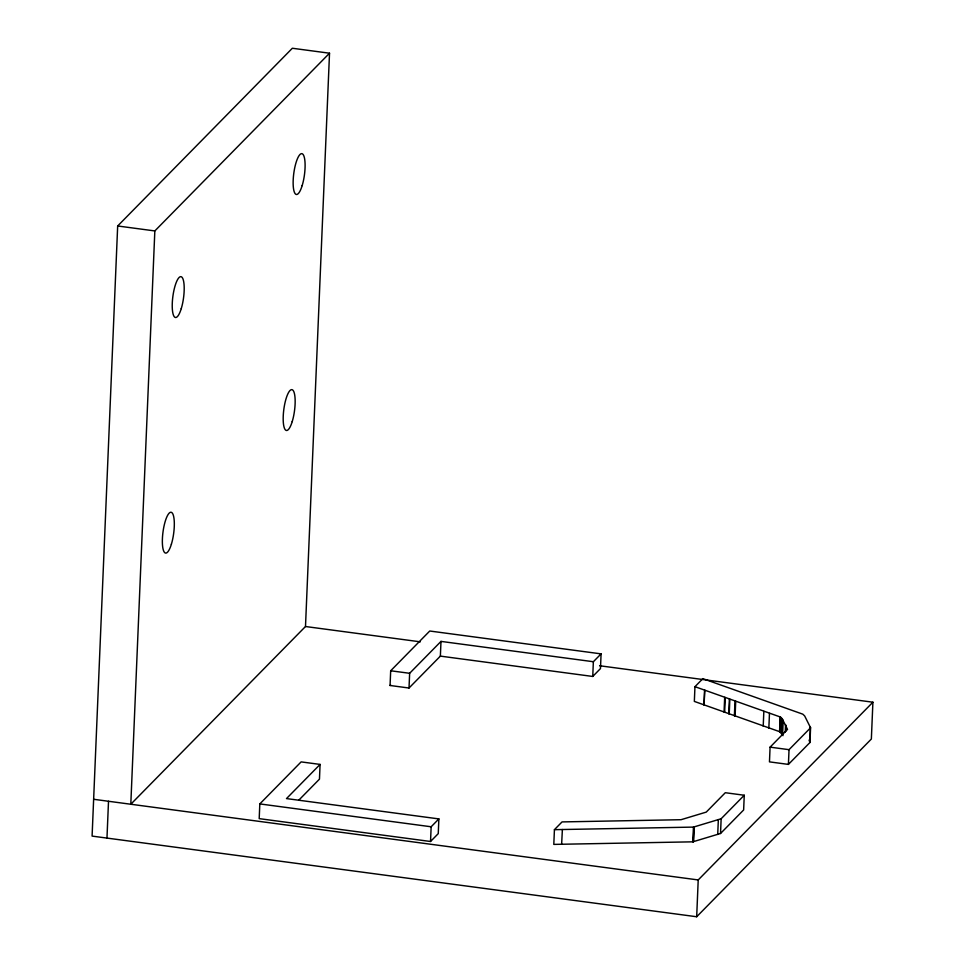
<?xml version="1.0" encoding="UTF-8"?>
<svg xmlns="http://www.w3.org/2000/svg" width="965" height="965" viewBox="0 0 965 965"><rect width="100%" height="100%" fill="white"/><g stroke="black" fill="none" stroke-linecap="round" stroke-linejoin="round"><path stroke-width="1.45" d="M329.523 53.208L154.834 230.937L130.806 804.243L305.495 626.502L329.523 53.208L292.347 48.25L117.67 225.979L92.097 836.1L696.682 916.75L871.359 739.021L872.903 702.206L599.567 665.741M106.97 838.078L108.514 801.276M259.814 803.917L259.199 818.634L430.535 841.492L438.255 833.639L438.87 818.911L286.496 798.586L320.078 764.413L301.128 761.892L259.814 803.917L431.15 826.776L438.87 818.911M320.078 764.413L319.463 779.141L298.716 800.25M390.065 685.488L390.68 670.772L429.751 631.014L601.086 653.872L600.471 668.588L592.739 676.453L440.366 656.116L409.015 688.021L390.065 685.488L390.608 684.933M409.015 688.021L409.643 673.293L440.993 641.399L593.366 661.725L601.086 653.872M430.535 841.492L431.15 826.776M440.366 656.116L440.993 641.399M554.429 829.671L553.801 844.399L692.822 841.83L720.529 833.483L743.641 809.961L744.256 795.244L725.306 792.711L706.235 812.108L681.037 819.707L562.052 821.915L554.429 829.671L693.437 827.101L721.145 818.754L744.256 795.244M561.63 844.242L562.39 829.526M592.739 676.453L593.366 661.725M694.957 686.682L780.468 717.043L782.157 718.66L787.524 729.407L770.082 747.151L769.467 761.868L788.417 764.401L809.961 742.483L810.576 727.767L804.665 715.946L802.808 714.172L702.858 678.648L694.957 686.682L694.342 701.41L779.853 731.76L782.977 735.656M692.822 841.83L693.437 827.101M693.328 841.685L693.944 826.969M693.497 841.649L694.125 826.921M704.016 704.872L704.631 690.144M704.1 704.908L704.715 690.18M696.682 916.75L698.214 879.947L872.903 702.206M717.719 834.423L718.346 819.707M724.052 712.061L724.679 697.345M724.655 712.291L725.282 697.562M720.529 833.483L721.145 818.754M728.756 713.75L729.371 699.034M729.226 713.931L729.842 699.215M734.389 715.789L735.004 701.06M735.101 716.03L735.716 701.302M763.219 726.138L763.834 711.41M768.852 728.08L769.467 713.364M779.563 731.663L780.178 716.935M779.853 731.76L780.468 717.043M781.638 733.497L782.157 718.66M781.722 733.653L782.338 718.925M782.591 734.956L783.206 720.24M785.257 731.965L785.57 724.606M785.715 731.325L785.932 725.427M788.417 764.401L789.032 749.672L810.576 727.767M809.961 742.483L810.335 727.115M117.67 225.979L154.834 230.937M305.495 626.514L420.33 641.834M390.68 670.772L409.643 673.293M770.082 747.151L789.032 749.672M93.641 799.285L698.214 879.947M809.683 741.796L809.056 740.071M292.214 421.596A20.591 5.38 -82.4 0 0 292.118 389.691A20.591 5.38 -82.4 0 0 283.179 418.882A20.591 5.38 -82.4 0 0 292.214 421.596M171.384 544.2A20.591 5.38 -82.4 0 0 171.287 512.306A20.591 5.38 -82.4 0 0 162.349 541.486A20.591 5.38 -82.4 0 0 171.384 544.2M181.263 308.607A20.591 5.38 -82.4 0 0 181.167 276.714A20.591 5.38 -82.4 0 0 172.228 305.893A20.591 5.38 -82.4 0 0 181.263 308.607M302.166 185.594A20.591 5.38 -82.4 0 0 302.069 153.7A20.591 5.38 -82.4 0 0 293.131 182.88A20.591 5.38 -82.4 0 0 302.166 185.594"/></g></svg>
